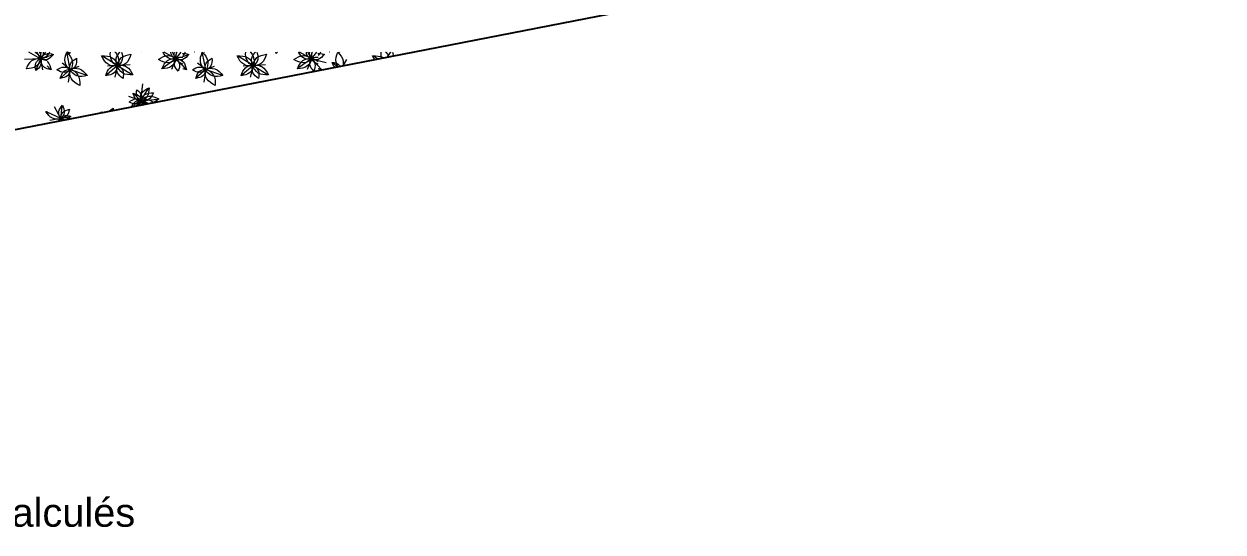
# Model space of a CAD drawing. Header units: metres. Extents: x 0 to 46.1, y -33.1 to 1.9.
# Drawn here: x 27.66 to 45.36, y -33.09 to -25.59 of the extents above; entities that cross this region are included whole.
import ezdxf
from ezdxf.enums import TextEntityAlignment as Align

# ---------------------------------------------------------------- set-up
doc = ezdxf.new("R2010")
doc.units = ezdxf.units.M
doc.header["$LTSCALE"] = 0.02
doc.layers.add('AB_EXT_MASSIF', color=8, linetype='Continuous', lineweight=9)
doc.layers.add('SITE', color=7, linetype='Continuous', lineweight=25, true_color=0x000000)
doc.layers.add('TEXT', color=7, linetype='Continuous', lineweight=13, true_color=0x000000)
doc.styles.add('JV', font='arial.ttf')

msp = doc.modelspace()

# ---------------------------------------------------------------- linework, layer by layer
at = {"layer": 'AB_EXT_MASSIF', "lineweight": 9, "true_color": 0x606060, "transparency": 33554597}
for points in [[(27.9, -26.1), (27.727, -26)], [(27.817, -26), (27.832, -26.006), (27.857, -26.025), (27.878, -26.049), (27.897, -26.078), (27.915, -26.109)], [(27.9, -26.1), (27.849, -26)], [(27.881, -26), (27.883, -26.002), (27.895, -26.02), (27.903, -26.04), (27.906, -26.062), (27.907, -26.086), (27.905, -26.111)], [(27.939, -26), (27.94, -26.006), (27.94, -26.028), (27.936, -26.05), (27.926, -26.071), (27.914, -26.092), (27.899, -26.112)], [(27.9, -26.1), (27.979, -26)], [(27.9, -26.1), (27.91, -26)], [(28.035, -26), (28.031, -26.011), (28.013, -26.04), (28, -26.053)], [(28.344, -26.279), (28.317, -26.249), (28.293, -26.217), (28.274, -26.185), (28.264, -26.151), (28.261, -26.115), (28.265, -26.078), (28.276, -26.04), (28.289, -26.001), (28.316, -26.032), (28.34, -26.063), (28.358, -26.096), (28.369, -26.13), (28.372, -26.165), (28.368, -26.202), (28.357, -26.241), (28.344, -26.279)], [(28.332, -26), (28.329, -26.029), (28.295, -26.004), (28.29, -26)], [(28.34, -26.26), (28.293, -26.023)], [(28.316, -26), (28.319, -26.008)], [(29.048, -26.219), (29.015, -26.193), (28.984, -26.167), (28.96, -26.138), (28.942, -26.106), (28.932, -26.071), (28.93, -26.033), (28.932, -26)], [(28.997, -26), (29.001, -26.004), (29.026, -26.033), (29.043, -26.064), (29.053, -26.099), (29.056, -26.137), (29.053, -26.177), (29.048, -26.219)], [(29.036, -26.216), (29.026, -26.183), (29.019, -26.151), (29.016, -26.119), (29.02, -26.089), (29.03, -26.061), (29.047, -26.034), (29.068, -26.009), (29.077, -26)], [(29.097, -26), (29.102, -26.017), (29.11, -26.049), (29.112, -26.081), (29.108, -26.111), (29.098, -26.139), (29.081, -26.166), (29.06, -26.191), (29.036, -26.216)], [(29.385, -26), (29.385, -26.003)], [(29.915, -26.109), (29.879, -26.109), (29.845, -26.106), (29.813, -26.1), (29.785, -26.087), (29.76, -26.069), (29.738, -26.045), (29.719, -26.016), (29.71, -26)], [(29.9, -26.1), (29.727, -26)], [(29.905, -26.111), (29.885, -26.097), (29.866, -26.083), (29.85, -26.067), (29.838, -26.05), (29.83, -26.029), (29.827, -26.007), (29.827, -26)], [(29.9, -26.1), (29.849, -26)], [(29.899, -26.112), (29.888, -26.089), (29.88, -26.066), (29.875, -26.044), (29.874, -26.022), (29.879, -26), (29.879, -26)], [(29.888, -26.115), (29.894, -26.076), (29.902, -26.039), (29.914, -26.006), (29.917, -26)], [(29.9, -26.1), (29.979, -26)], [(29.9, -26.1), (29.91, -26)], [(30.035, -26), (30.031, -26.011), (30.013, -26.04), (30, -26.053)], [(30.175, -26), (30.171, -26.004), (30.169, -26)], [(30.344, -26.279), (30.317, -26.249), (30.293, -26.217), (30.274, -26.185), (30.264, -26.151), (30.261, -26.115), (30.265, -26.078), (30.276, -26.04), (30.289, -26.001), (30.316, -26.032), (30.34, -26.063), (30.358, -26.096), (30.369, -26.13), (30.372, -26.165), (30.368, -26.202), (30.357, -26.241), (30.344, -26.279)], [(30.34, -26.26), (30.293, -26.023)], [(30.316, -26), (30.319, -26.008)], [(31.048, -26.219), (31.015, -26.193), (30.984, -26.167), (30.96, -26.138), (30.942, -26.106), (30.932, -26.071), (30.93, -26.033), (30.932, -26)], [(30.997, -26), (31.001, -26.004), (31.026, -26.033), (31.043, -26.064), (31.053, -26.099), (31.056, -26.137), (31.053, -26.177), (31.048, -26.219)], [(31.036, -26.216), (31.026, -26.183), (31.019, -26.151), (31.016, -26.119), (31.02, -26.089), (31.03, -26.061), (31.047, -26.034), (31.068, -26.009), (31.077, -26)], [(31.097, -26), (31.102, -26.017), (31.11, -26.049), (31.112, -26.081), (31.108, -26.111), (31.098, -26.139), (31.081, -26.166), (31.06, -26.191), (31.036, -26.216)], [(31.4, -26), (31.381, -26.023), (31.373, -26)], [(31.915, -26.109), (31.879, -26.109), (31.845, -26.106), (31.813, -26.1), (31.785, -26.087), (31.76, -26.069), (31.738, -26.045), (31.719, -26.016), (31.71, -26)], [(31.9, -26.1), (31.727, -26)], [(31.905, -26.111), (31.885, -26.097), (31.866, -26.083), (31.85, -26.067), (31.838, -26.05), (31.83, -26.029), (31.827, -26.007), (31.827, -26)], [(31.9, -26.1), (31.849, -26)], [(31.899, -26.112), (31.888, -26.089), (31.88, -26.066), (31.875, -26.044), (31.874, -26.022), (31.879, -26), (31.879, -26)], [(31.888, -26.115), (31.894, -26.076), (31.902, -26.039), (31.914, -26.006), (31.917, -26)], [(31.9, -26.1), (31.979, -26)], [(31.9, -26.1), (31.91, -26)], [(32.035, -26), (32.031, -26.011), (32.013, -26.04), (32, -26.053)], [(32.175, -26), (32.171, -26.004), (32.169, -26)], [(32.29, -26.213), (32.274, -26.185), (32.264, -26.151), (32.261, -26.115), (32.265, -26.078), (32.276, -26.04), (32.289, -26.001), (32.316, -26.032), (32.34, -26.063), (32.358, -26.096), (32.369, -26.13), (32.372, -26.165), (32.368, -26.198)], [(32.316, -26), (32.319, -26.008)], [(32.937, -26.087), (32.932, -26.071), (32.93, -26.033), (32.932, -26)], [(32.997, -26), (33.001, -26.004), (33.026, -26.033), (33.043, -26.064), (33.044, -26.066)], [(33.027, -26.069), (33.03, -26.061), (33.047, -26.034), (33.068, -26.009), (33.077, -26)], [(33.097, -26), (33.102, -26.017), (33.11, -26.049), (33.11, -26.053)], [(33.374, -26.002), (33.373, -26)], [(27.9, -26.1), (27.664, -26.111)], [(27.916, -26.089), (27.899, -26.125), (27.881, -26.158), (27.86, -26.187), (27.835, -26.21), (27.805, -26.226), (27.77, -26.237), (27.733, -26.243), (27.694, -26.246), (27.71, -26.21), (27.728, -26.177), (27.749, -26.148), (27.775, -26.125), (27.805, -26.109), (27.839, -26.099), (27.876, -26.093), (27.916, -26.089)], [(27.905, -26.087), (27.909, -26.116), (27.912, -26.144), (27.91, -26.17), (27.903, -26.195), (27.891, -26.217), (27.874, -26.238), (27.853, -26.256), (27.83, -26.274), (27.826, -26.245), (27.823, -26.217), (27.825, -26.191), (27.832, -26.166), (27.844, -26.144), (27.861, -26.124), (27.882, -26.105), (27.905, -26.087)], [(27.9, -26.1), (27.836, -26.259)], [(27.882, -26.096), (27.919, -26.085), (27.955, -26.076), (27.991, -26.074), (28, -26.075)], [(27.886, -26.105), (27.906, -26.081), (27.928, -26.059), (27.951, -26.042), (27.975, -26.03), (28, -26.025)], [(28, -26.109), (27.975, -26.115), (27.947, -26.115), (27.917, -26.111), (27.886, -26.105)], [(28, -26.053), (27.989, -26.065), (27.959, -26.084), (27.925, -26.101), (27.888, -26.115)], [(28, -26.247), (27.991, -26.243), (27.962, -26.228), (27.939, -26.208), (27.92, -26.184), (27.907, -26.155), (27.896, -26.122), (27.888, -26.088)], [(27.9, -26.1), (28, -26.066)], [(27.9, -26.1), (27.932, -26.265)], [(27.9, -26.1), (28, -26.124)], [(28, -26.025), (28.002, -26.024), (28.031, -26.024), (28.061, -26.028), (28.092, -26.034), (28.071, -26.058), (28.05, -26.079), (28.027, -26.097), (28.002, -26.109), (28, -26.109)], [(28, -26.066), (28.076, -26.04)], [(28, -26.139), (28.006, -26.144), (28.025, -26.169), (28.039, -26.198), (28.049, -26.231), (28.057, -26.265), (28.023, -26.255), (28, -26.247)], [(28.34, -26.26), (28.219, -26.163)], [(28.333, -26.273), (28.332, -26.243), (28.334, -26.214), (28.339, -26.188), (28.348, -26.164), (28.363, -26.143), (28.383, -26.125), (28.406, -26.109), (28.432, -26.093), (28.433, -26.123), (28.431, -26.151), (28.426, -26.178), (28.417, -26.202), (28.402, -26.223), (28.382, -26.241), (28.358, -26.257), (28.333, -26.273)], [(29.058, -26.211), (29.015, -26.21), (28.973, -26.206), (28.935, -26.197), (28.901, -26.181), (28.871, -26.158), (28.846, -26.128), (28.823, -26.092), (28.803, -26.054), (28.846, -26.055), (28.888, -26.059), (28.926, -26.068), (28.96, -26.084), (28.99, -26.107), (29.015, -26.138), (29.037, -26.173), (29.058, -26.211)], [(29.04, -26.2), (28.823, -26.067)], [(29.053, -26.189), (29.041, -26.223), (29.027, -26.255), (29.01, -26.283), (28.989, -26.306), (28.963, -26.323), (28.932, -26.335), (28.899, -26.344), (28.863, -26.35), (28.875, -26.316), (28.889, -26.284), (28.906, -26.256), (28.928, -26.233), (28.954, -26.216), (28.984, -26.204), (29.018, -26.195), (29.053, -26.189)], [(29.04, -26.2), (28.878, -26.337)], [(29.04, -26.2), (28.892, -26.211)], [(29.04, -26.2), (28.998, -26.373)], [(29.023, -26.19), (29.064, -26.191), (29.103, -26.194), (29.14, -26.203), (29.172, -26.218), (29.2, -26.24), (29.224, -26.269), (29.245, -26.302), (29.265, -26.338), (29.224, -26.337), (29.184, -26.334), (29.148, -26.325), (29.116, -26.31), (29.088, -26.288), (29.064, -26.259), (29.042, -26.226), (29.023, -26.19)], [(29.025, -26.213), (29.039, -26.175), (29.054, -26.139), (29.073, -26.108), (29.097, -26.083), (29.126, -26.064), (29.159, -26.05), (29.197, -26.04), (29.236, -26.033), (29.223, -26.071), (29.207, -26.106), (29.188, -26.138), (29.165, -26.163), (29.136, -26.182), (29.102, -26.196), (29.065, -26.205), (29.025, -26.213)], [(29.034, -26.186), (29.06, -26.205), (29.083, -26.226), (29.102, -26.248), (29.116, -26.272), (29.123, -26.299), (29.125, -26.329), (29.123, -26.36), (29.119, -26.391), (29.093, -26.372), (29.07, -26.351), (29.051, -26.329), (29.037, -26.305), (29.03, -26.278), (29.028, -26.248), (29.03, -26.217), (29.034, -26.186)], [(29.04, -26.2), (29.225, -26.186)], [(29.04, -26.2), (29.245, -26.326)], [(29.919, -26.099), (29.886, -26.121), (29.852, -26.14), (29.817, -26.153), (29.783, -26.158), (29.748, -26.156), (29.713, -26.146), (29.677, -26.13), (29.641, -26.112), (29.675, -26.09), (29.709, -26.071), (29.743, -26.058), (29.778, -26.053), (29.813, -26.055), (29.848, -26.065), (29.884, -26.08), (29.919, -26.099)], [(29.916, -26.089), (29.899, -26.125), (29.881, -26.158), (29.86, -26.187), (29.835, -26.21), (29.805, -26.226), (29.77, -26.237), (29.733, -26.243), (29.694, -26.246), (29.71, -26.21), (29.728, -26.177), (29.749, -26.148), (29.775, -26.125), (29.805, -26.109), (29.839, -26.099), (29.876, -26.093), (29.916, -26.089)], [(29.9, -26.1), (29.712, -26.234)], [(29.9, -26.1), (29.836, -26.259)], [(29.897, -26.086), (29.916, -26.108), (29.933, -26.13), (29.945, -26.153), (29.953, -26.177), (29.955, -26.201), (29.951, -26.227), (29.944, -26.254), (29.935, -26.281), (29.916, -26.259), (29.899, -26.237), (29.886, -26.214), (29.879, -26.191), (29.877, -26.166), (29.881, -26.14), (29.888, -26.113), (29.897, -26.086)], [(29.882, -26.096), (29.919, -26.085), (29.955, -26.076), (29.991, -26.074), (30, -26.075)], [(30, -26.177), (30, -26.177), (29.968, -26.165), (29.938, -26.146), (29.91, -26.122), (29.882, -26.096)], [(30, -26.109), (29.975, -26.115), (29.947, -26.115), (29.917, -26.111), (29.886, -26.105)], [(29.888, -26.088), (29.922, -26.097), (29.954, -26.109), (29.983, -26.125), (30, -26.139)], [(29.9, -26.1), (30, -26.205)], [(29.9, -26.1), (30, -26.124)], [(30, -26.025), (30.002, -26.024), (30.031, -26.024), (30.061, -26.028), (30.092, -26.034), (30.071, -26.058), (30.05, -26.079), (30.027, -26.097), (30.002, -26.109), (30, -26.109)], [(30, -26.066), (30.076, -26.04)], [(30, -26.139), (30.006, -26.144), (30.025, -26.169), (30.039, -26.198), (30.049, -26.231), (30.057, -26.265), (30.023, -26.255), (30, -26.247)], [(30.34, -26.26), (30.219, -26.163)], [(30.333, -26.273), (30.332, -26.243), (30.334, -26.214), (30.339, -26.188), (30.348, -26.164), (30.363, -26.143), (30.383, -26.125), (30.406, -26.109), (30.432, -26.093), (30.433, -26.123), (30.431, -26.151), (30.426, -26.178), (30.417, -26.202), (30.402, -26.223), (30.382, -26.241), (30.358, -26.257), (30.333, -26.273)], [(31.058, -26.211), (31.015, -26.21), (30.973, -26.206), (30.935, -26.197), (30.901, -26.181), (30.871, -26.158), (30.846, -26.128), (30.823, -26.092), (30.803, -26.054), (30.846, -26.055), (30.888, -26.059), (30.926, -26.068), (30.96, -26.084), (30.99, -26.107), (31.015, -26.138), (31.037, -26.173), (31.058, -26.211)], [(31.04, -26.2), (30.823, -26.067)], [(31.053, -26.189), (31.041, -26.223), (31.027, -26.255), (31.01, -26.283), (30.989, -26.306), (30.963, -26.323), (30.932, -26.335), (30.899, -26.344), (30.863, -26.35), (30.875, -26.316), (30.889, -26.284), (30.906, -26.256), (30.928, -26.233), (30.954, -26.216), (30.984, -26.204), (31.018, -26.195), (31.053, -26.189)], [(31.04, -26.2), (30.878, -26.337)], [(31.04, -26.2), (30.892, -26.211)], [(31.04, -26.2), (30.998, -26.373)], [(31.023, -26.19), (31.064, -26.191), (31.103, -26.194), (31.14, -26.203), (31.172, -26.218), (31.2, -26.24), (31.224, -26.269), (31.245, -26.302), (31.265, -26.338), (31.224, -26.337), (31.184, -26.334), (31.148, -26.325), (31.116, -26.31), (31.088, -26.288), (31.064, -26.259), (31.042, -26.226), (31.023, -26.19)], [(31.025, -26.213), (31.039, -26.175), (31.054, -26.139), (31.073, -26.108), (31.097, -26.083), (31.126, -26.064), (31.159, -26.05), (31.197, -26.04), (31.236, -26.033), (31.223, -26.071), (31.207, -26.106), (31.188, -26.138), (31.165, -26.163), (31.136, -26.182), (31.102, -26.196), (31.065, -26.205), (31.025, -26.213)], [(31.034, -26.186), (31.06, -26.205), (31.083, -26.226), (31.102, -26.248), (31.116, -26.272), (31.123, -26.299), (31.125, -26.329), (31.123, -26.36), (31.119, -26.391), (31.093, -26.372), (31.07, -26.351), (31.051, -26.329), (31.037, -26.305), (31.03, -26.278), (31.028, -26.248), (31.03, -26.217), (31.034, -26.186)], [(31.04, -26.2), (31.225, -26.186)], [(31.04, -26.2), (31.245, -26.326)], [(31.919, -26.099), (31.886, -26.121), (31.852, -26.14), (31.817, -26.153), (31.783, -26.158), (31.748, -26.156), (31.713, -26.146), (31.677, -26.13), (31.641, -26.112), (31.675, -26.09), (31.709, -26.071), (31.743, -26.058), (31.778, -26.053), (31.813, -26.055), (31.848, -26.065), (31.884, -26.08), (31.919, -26.099)], [(31.916, -26.089), (31.899, -26.125), (31.881, -26.158), (31.86, -26.187), (31.835, -26.21), (31.805, -26.226), (31.77, -26.237), (31.733, -26.243), (31.694, -26.246), (31.71, -26.21), (31.728, -26.177), (31.749, -26.148), (31.775, -26.125), (31.805, -26.109), (31.839, -26.099), (31.876, -26.093), (31.916, -26.089)], [(31.9, -26.1), (31.712, -26.234)], [(31.9, -26.1), (31.836, -26.259)], [(31.897, -26.086), (31.916, -26.108), (31.933, -26.13), (31.945, -26.153), (31.953, -26.177), (31.955, -26.201), (31.951, -26.227), (31.944, -26.254), (31.935, -26.281), (31.916, -26.259), (31.899, -26.237), (31.886, -26.214), (31.879, -26.191), (31.877, -26.166), (31.881, -26.14), (31.888, -26.113), (31.897, -26.086)], [(31.882, -26.096), (31.919, -26.085), (31.955, -26.076), (31.991, -26.074), (32, -26.075)], [(32, -26.177), (32, -26.177), (31.968, -26.165), (31.938, -26.146), (31.91, -26.122), (31.882, -26.096)], [(32, -26.109), (31.975, -26.115), (31.947, -26.115), (31.917, -26.111), (31.886, -26.105)], [(31.888, -26.088), (31.922, -26.097), (31.954, -26.109), (31.983, -26.125), (32, -26.139)], [(31.9, -26.1), (32, -26.205)], [(31.9, -26.1), (32, -26.124)], [(32, -26.025), (32.002, -26.024), (32.031, -26.024), (32.061, -26.028), (32.092, -26.034), (32.071, -26.058), (32.05, -26.079), (32.027, -26.097), (32.002, -26.109), (32, -26.109)], [(32, -26.124), (32.121, -26.154)], [(32.242, -26.222), (32.241, -26.221), (32.228, -26.201), (32.217, -26.178), (32.208, -26.153), (32.234, -26.157), (32.259, -26.163), (32.281, -26.171), (32.301, -26.184), (32.317, -26.2), (32.321, -26.207)], [(32.283, -26.214), (32.219, -26.163)], [(32.375, -26.196), (32.424, -26.108)], [(32.833, -26.107), (32.823, -26.092), (32.803, -26.054), (32.846, -26.055), (32.888, -26.059), (32.926, -26.068), (32.958, -26.083)], [(32.876, -26.099), (32.823, -26.067)], [(28, -26.205), (28.043, -26.251)], [(28.355, -26.26), (28.329, -26.276), (28.302, -26.289), (28.276, -26.298), (28.25, -26.302), (28.223, -26.299), (28.197, -26.291), (28.17, -26.279), (28.143, -26.264), (28.169, -26.248), (28.196, -26.234), (28.222, -26.225), (28.248, -26.222), (28.275, -26.224), (28.301, -26.232), (28.328, -26.245), (28.355, -26.26)], [(28.351, -26.25), (28.341, -26.279), (28.33, -26.306), (28.316, -26.33), (28.298, -26.35), (28.276, -26.365), (28.251, -26.375), (28.222, -26.383), (28.193, -26.389), (28.202, -26.36), (28.214, -26.333), (28.228, -26.309), (28.245, -26.289), (28.267, -26.274), (28.293, -26.264), (28.321, -26.256), (28.351, -26.25)], [(28.34, -26.26), (28.205, -26.378)], [(28.34, -26.26), (28.311, -26.445)], [(28.321, -26.253), (28.362, -26.245), (28.402, -26.24), (28.439, -26.241), (28.475, -26.248), (28.507, -26.264), (28.538, -26.287), (28.566, -26.315), (28.593, -26.347), (28.552, -26.355), (28.513, -26.36), (28.475, -26.359), (28.439, -26.352), (28.407, -26.336), (28.377, -26.313), (28.348, -26.285), (28.321, -26.253)], [(28.329, -26.242), (28.367, -26.263), (28.401, -26.285), (28.431, -26.31), (28.454, -26.34), (28.469, -26.373), (28.478, -26.411), (28.481, -26.452), (28.482, -26.495), (28.444, -26.474), (28.41, -26.452), (28.38, -26.427), (28.358, -26.398), (28.342, -26.364), (28.334, -26.326), (28.33, -26.285), (28.329, -26.242)], [(28.34, -26.26), (28.471, -26.209)], [(28.34, -26.26), (28.571, -26.339)], [(30, -26.205), (30.043, -26.251)], [(30.355, -26.26), (30.329, -26.276), (30.302, -26.289), (30.276, -26.298), (30.25, -26.302), (30.223, -26.299), (30.197, -26.291), (30.17, -26.279), (30.143, -26.264), (30.169, -26.248), (30.196, -26.234), (30.222, -26.225), (30.248, -26.222), (30.275, -26.224), (30.301, -26.232), (30.328, -26.245), (30.355, -26.26)], [(30.351, -26.25), (30.341, -26.279), (30.33, -26.306), (30.316, -26.33), (30.298, -26.35), (30.276, -26.365), (30.251, -26.375), (30.222, -26.383), (30.193, -26.389), (30.202, -26.36), (30.214, -26.333), (30.228, -26.309), (30.245, -26.289), (30.267, -26.274), (30.293, -26.264), (30.321, -26.256), (30.351, -26.25)], [(30.34, -26.26), (30.205, -26.378)], [(30.34, -26.26), (30.311, -26.445)], [(30.321, -26.253), (30.362, -26.245), (30.402, -26.24), (30.439, -26.241), (30.475, -26.248), (30.507, -26.264), (30.538, -26.287), (30.566, -26.315), (30.593, -26.347), (30.552, -26.355), (30.513, -26.36), (30.475, -26.359), (30.439, -26.352), (30.407, -26.336), (30.377, -26.313), (30.348, -26.285), (30.321, -26.253)], [(30.329, -26.242), (30.367, -26.263), (30.401, -26.285), (30.431, -26.31), (30.454, -26.34), (30.469, -26.373), (30.478, -26.411), (30.481, -26.452), (30.482, -26.495), (30.444, -26.474), (30.41, -26.452), (30.38, -26.427), (30.358, -26.398), (30.342, -26.364), (30.334, -26.326), (30.33, -26.285), (30.329, -26.242)], [(30.34, -26.26), (30.471, -26.209)], [(30.34, -26.26), (30.571, -26.339)], [(32, -26.205), (32.043, -26.251)], [(32.043, -26.261), (32.023, -26.255), (32, -26.247)], [(29.371, -26.734), (29.372, -26.699), (29.376, -26.665), (29.384, -26.634), (29.397, -26.606), (29.417, -26.582), (29.442, -26.562), (29.471, -26.544), (29.503, -26.528), (29.501, -26.563), (29.497, -26.597), (29.489, -26.628), (29.476, -26.656), (29.456, -26.68), (29.432, -26.7), (29.402, -26.718), (29.371, -26.734)], [(29.38, -26.72), (29.41, -26.471)], [(29.38, -26.72), (29.492, -26.544)], [(29.38, -26.72), (29.204, -26.657)], [(29.393, -26.719), (29.371, -26.734), (29.35, -26.748), (29.327, -26.758), (29.305, -26.763), (29.281, -26.763), (29.258, -26.758), (29.233, -26.749), (29.209, -26.738), (29.23, -26.722), (29.252, -26.709), (29.274, -26.699), (29.297, -26.693), (29.32, -26.694), (29.344, -26.699), (29.368, -26.708), (29.393, -26.719)], [(29.273, -26.8), (29.249, -26.801), (29.26, -26.78), (29.273, -26.76), (29.287, -26.744), (29.303, -26.731), (29.322, -26.722), (29.343, -26.717), (29.366, -26.715), (29.39, -26.714)], [(29.388, -26.728), (29.365, -26.722), (29.342, -26.714), (29.323, -26.704), (29.306, -26.691), (29.293, -26.674), (29.283, -26.654), (29.276, -26.632), (29.27, -26.608), (29.293, -26.615), (29.315, -26.622), (29.335, -26.632), (29.352, -26.646), (29.365, -26.663), (29.375, -26.682), (29.382, -26.705), (29.388, -26.728)], [(29.38, -26.72), (29.279, -26.618)], [(29.281, -26.799), (29.29, -26.78), (29.308, -26.758), (29.332, -26.738), (29.359, -26.722), (29.389, -26.706)], [(29.384, -26.732), (29.364, -26.715), (29.346, -26.697), (29.331, -26.677), (29.321, -26.656), (29.316, -26.634), (29.316, -26.61), (29.319, -26.584), (29.324, -26.558), (29.345, -26.575), (29.363, -26.593), (29.377, -26.613), (29.387, -26.634), (29.392, -26.656), (29.393, -26.681), (29.389, -26.706), (29.384, -26.732)], [(29.39, -26.714), (29.379, -26.735), (29.366, -26.755), (29.352, -26.771), (29.336, -26.784), (29.322, -26.791)], [(29.325, -26.79), (29.337, -26.765), (29.358, -26.733), (29.382, -26.701)], [(29.36, -26.722), (29.394, -26.697), (29.428, -26.675), (29.463, -26.66), (29.499, -26.652), (29.536, -26.652), (29.573, -26.66), (29.612, -26.674), (29.65, -26.691), (29.616, -26.716), (29.582, -26.738), (29.573, -26.742)], [(29.361, -26.713), (29.402, -26.706), (29.442, -26.701), (29.48, -26.702), (29.515, -26.71), (29.547, -26.726), (29.569, -26.743)], [(29.361, -26.783), (29.361, -26.779), (29.366, -26.741), (29.374, -26.702)], [(29.366, -26.729), (29.382, -26.698), (29.4, -26.67), (29.42, -26.646), (29.443, -26.628), (29.47, -26.615), (29.501, -26.608), (29.534, -26.604), (29.568, -26.603), (29.552, -26.634), (29.534, -26.662), (29.514, -26.686), (29.491, -26.705), (29.464, -26.717), (29.433, -26.725), (29.4, -26.728), (29.366, -26.729)], [(29.367, -26.707), (29.404, -26.717), (29.439, -26.729), (29.47, -26.745), (29.487, -26.759)], [(29.374, -26.702), (29.404, -26.728), (29.431, -26.755), (29.441, -26.768)], [(29.38, -26.72), (29.627, -26.694)], [(29.38, -26.72), (29.429, -26.77)], [(29.38, -26.72), (29.488, -26.759)], [(29.382, -26.701), (29.398, -26.737), (29.411, -26.774)], [(29.389, -26.706), (29.387, -26.74), (29.384, -26.772), (29.382, -26.779)], [(28, -26.906), (27.98, -26.878), (28, -26.876)], [(28, -26.887), (27.999, -26.886)], [(28.2, -26.98), (28, -26.887)], [(28.217, -26.988), (28.179, -26.991), (28.143, -26.992), (28.109, -26.988), (28.078, -26.978), (28.05, -26.96), (28.025, -26.937), (28.002, -26.909), (28, -26.906)], [(28.2, -26.98), (28.106, -26.811)], [(28.198, -26.995), (28.186, -26.966), (28.176, -26.938), (28.171, -26.911), (28.171, -26.884), (28.177, -26.858), (28.189, -26.833), (28.206, -26.808), (28.224, -26.783), (28.236, -26.812), (28.246, -26.84), (28.251, -26.867), (28.251, -26.894), (28.245, -26.92), (28.233, -26.945), (28.217, -26.97), (28.198, -26.995)], [(28.19, -26.99), (28.197, -26.962), (28.205, -26.935), (28.216, -26.911), (28.231, -26.891), (28.25, -26.875), (28.273, -26.862), (28.3, -26.852), (28.327, -26.843), (28.321, -26.872), (28.313, -26.899), (28.302, -26.923), (28.287, -26.943), (28.268, -26.959), (28.244, -26.972), (28.218, -26.982), (28.19, -26.99)], [(28.2, -26.98), (28.222, -26.8)], [(28.801, -26.892), (28.803, -26.884), (28.809, -26.891)], [(28.918, -26.869), (28.938, -26.854), (28.975, -26.83), (28.976, -26.858)], [(28.2, -26.98), (28.038, -27.011)], [(28.213, -26.977), (28.192, -26.996), (28.171, -27.012), (28.163, -27.017)], [(28.2, -26.98), (28.167, -27.016)], [(28.184, -26.972), (28.221, -26.969), (28.257, -26.968), (28.29, -26.972), (28.321, -26.982), (28.325, -26.985)], [(28.189, -26.982), (28.207, -26.967), (28.225, -26.953), (28.243, -26.943), (28.263, -26.936), (28.283, -26.935), (28.304, -26.938), (28.326, -26.943), (28.348, -26.951), (28.331, -26.967), (28.313, -26.98), (28.294, -26.991), (28.292, -26.992)], [(28.194, -26.969), (28.217, -26.982), (28.238, -26.997), (28.242, -27.001)], [(28.2, -26.98), (28.196, -27.01)], [(28.2, -26.98), (28.335, -26.954)], [(28.2, -26.98), (28.215, -27.006)], [(28.2, -26.98), (28.244, -27.001)], [(28.202, -26.965), (28.214, -26.994), (28.219, -27.006)], [(28.212, -26.967), (28.204, -27.003), (28.202, -27.009)]]:
    msp.add_lwpolyline(points, dxfattribs=at)
at = {"layer": 'SITE'}
msp.add_lwpolyline([(0, 0), (6.097, -31.313), (45.36, -23.668), (40.751, 0), (0, 0)], close=True, dxfattribs=at)

# ---------------------------------------------------------------- texts
at = {"layer": 'TEXT', "style": 'JV'}
msp.add_text('1 120 m² déclarés / 1 120,27 m² calculés', height=0.42, dxfattribs=at).set_placement((24, -32.8), align=Align.MIDDLE_CENTER)

doc.saveas('drawing.dxf')
